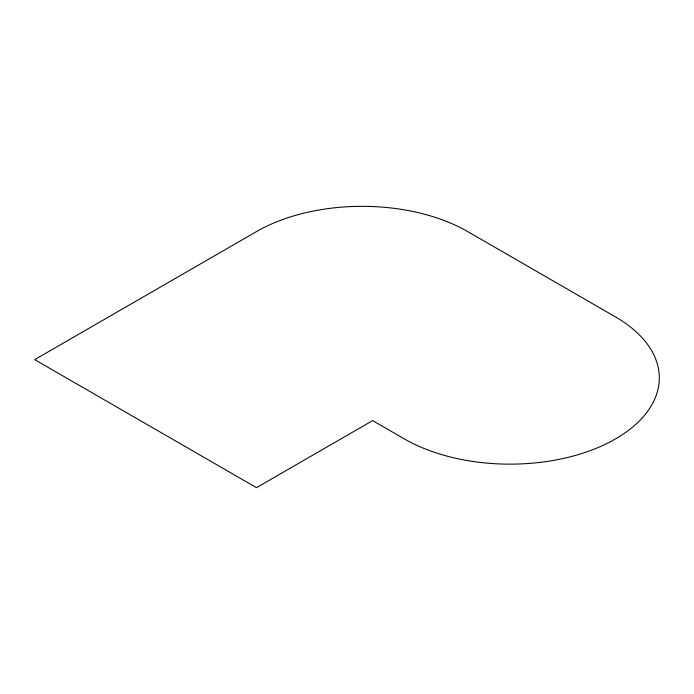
<?xml version="1.0" encoding="UTF-8"?>
<svg xmlns="http://www.w3.org/2000/svg" width="694" height="694" viewBox="0 0 694 694"><rect width="100%" height="100%" fill="white"/><g stroke="black" fill="none" stroke-linecap="round" stroke-linejoin="round"><path stroke-width="1.04" d="M256.485 231.588L34.7 359.631L256.485 487.674L372.652 420.599L404.333 438.894A149.357 86.23 0 0 0 615.552 438.894A149.357 86.23 0 0 0 615.552 316.95L467.704 231.588A149.357 86.23 0 0 0 256.485 231.588"/></g></svg>
